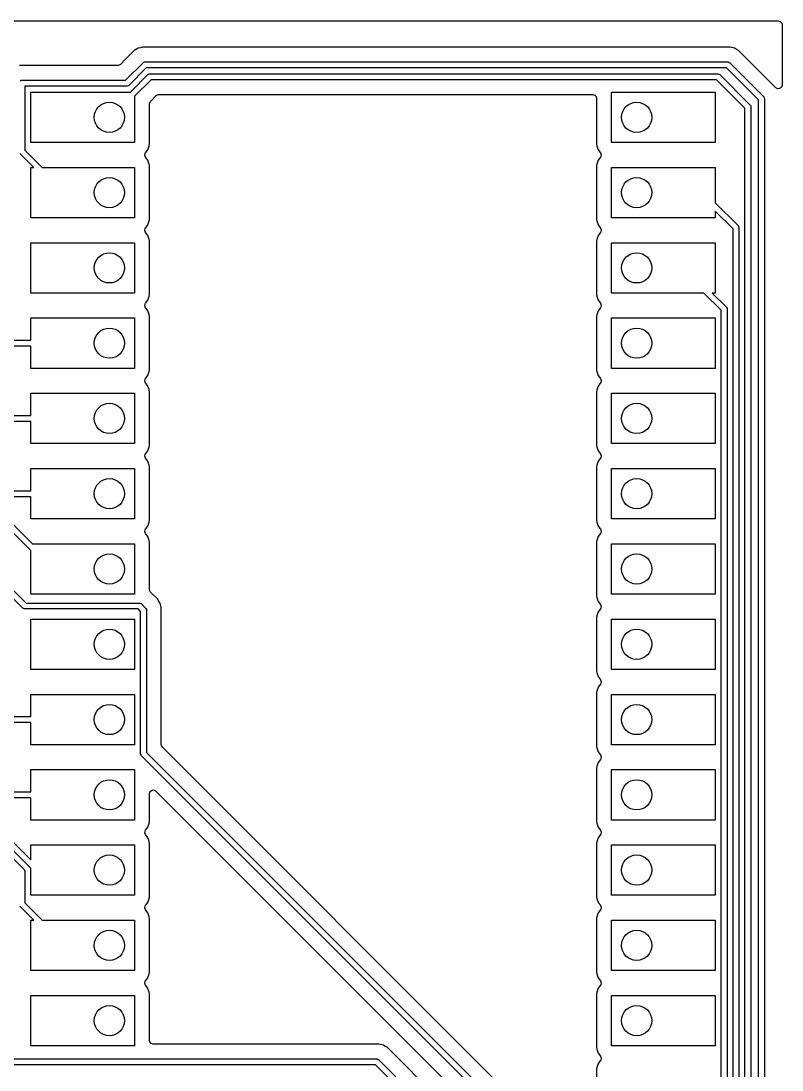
# Model space of a CAD drawing. Extents: x 98 to 223, y -135 to -41.
# Drawn here: x 197.52 to 223.18, y -83.84 to -48.44 of the extents above; entities that cross this region are included whole.
import ezdxf

# ---------------------------------------------------------------- set-up
doc = ezdxf.new("R2010")
doc.units = 0
doc.layers.add('BLACK', color=7, linetype='CONTINUOUS')

msp = doc.modelspace()

# ---------------------------------------------------------------- linework, layer by layer
at = {"layer": 'BLACK', "linetype": 'CONTINUOUS'}
for p, q in [((192.656608, -48.443), (223.058185, -48.443)), ((223.058185, -48.443), (223.125224, -48.462685)), ((223.125224, -48.462685), (223.170979, -48.515489)), ((223.170979, -48.515489), (223.182185, -48.567008)), ((223.182185, -48.567008), (223.182059, -50.607532)), ((201.225042, -49.555036), (201.03545, -49.744629)), ((201.225044, -49.555034), (201.225042, -49.555036)), ((201.25698, -49.523098), (201.225044, -49.555034)), ((201.336846, -49.443231), (201.25698, -49.523098)), ((201.336854, -49.443225), (201.336846, -49.443231)), ((201.473773, -49.364176), (201.336854, -49.443225)), ((201.473778, -49.364173), (201.473773, -49.364176)), ((201.548315, -49.344201), (201.473778, -49.364173)), ((201.585583, -49.334215), (201.548315, -49.344201)), ((201.626504, -49.32325), (201.585583, -49.334214)), ((201.585583, -49.334214), (201.585583, -49.334215)), ((221.263018, -49.32325), (201.626504, -49.32325)), ((221.263034, -49.323249), (221.263018, -49.32325)), ((221.27063, -49.323249), (221.263034, -49.323249)), ((221.428744, -49.323249), (221.27063, -49.323249)), ((221.581472, -49.364173), (221.428744, -49.323249)), ((221.631587, -49.393108), (221.581472, -49.364173)), ((221.631591, -49.393109), (221.631587, -49.393108)), ((221.631591, -49.39311), (221.631591, -49.393109)), ((221.718403, -49.44323), (221.631591, -49.39311)), ((221.718404, -49.443231), (221.718403, -49.44323)), ((221.837275, -49.562102), (221.718404, -49.443231)), ((200.873148, -49.906931), (200.811825, -49.940416)), ((201.03545, -49.744629), (200.873148, -49.906931)), ((201.044142, -50.44375), (201.634853, -49.85304)), ((201.634853, -49.85304), (201.650006, -49.840603)), ((201.650006, -49.840603), (201.660564, -49.836229)), ((201.660564, -49.836229), (201.686055, -49.825671)), ((201.686055, -49.825671), (201.705564, -49.82375)), ((201.705564, -49.82375), (221.349687, -49.82375)), ((221.349687, -49.82375), (221.369196, -49.825671)), ((221.369196, -49.825671), (221.405244, -49.840603)), ((221.405244, -49.840603), (221.420398, -49.853039)), ((221.420398, -49.853039), (222.558835, -50.991477)), ((221.837277, -49.562105), (221.837275, -49.562102)), ((222.852499, -50.577327), (221.837277, -49.562105)), ((200.785467, -49.94325), (197.472193, -49.94325)), ((200.811825, -49.940416), (200.785467, -49.94325)), ((201.746985, -50.02375), (201.156275, -50.614461)), ((201.209829, -50.84375), (201.80054, -50.253039)), ((221.308265, -50.02375), (201.746985, -50.02375)), ((201.80054, -50.253039), (201.815693, -50.240602)), ((201.815693, -50.240602), (201.851741, -50.225671)), ((201.851741, -50.225671), (201.87125, -50.22375)), ((201.87125, -50.22375), (221.01125, -50.22375)), ((221.01125, -50.22375), (221.030759, -50.225671)), ((221.030759, -50.225671), (221.066807, -50.240603)), ((221.066807, -50.240603), (221.081961, -50.253039)), ((221.081961, -50.253039), (222.101961, -51.273039)), ((222.388125, -51.103609), (221.308265, -50.02375)), ((197.495693, -50.460603), (197.531741, -50.445671)), ((197.531741, -50.445671), (197.55125, -50.44375)), ((197.55125, -50.44375), (201.044142, -50.44375)), ((201.156275, -50.614461), (201.141121, -50.626897)), ((201.912671, -50.42375), (201.35125, -50.985171)), ((220.969828, -50.42375), (201.912671, -50.42375)), ((221.93125, -51.385172), (220.969828, -50.42375)), ((222.85251, -50.577337), (222.852499, -50.577327)), ((222.85684, -50.581667), (222.85251, -50.577337)), ((222.856841, -50.581668), (222.85684, -50.581667)), ((222.968645, -50.693472), (222.856841, -50.581668)), ((223.182059, -50.607532), (223.16237, -50.67457)), ((201.085564, -50.64375), (197.65125, -50.64375)), ((197.65125, -50.64375), (197.65125, -52.802328)), ((197.85125, -52.54375), (197.85125, -50.84375)), ((197.85125, -50.84375), (201.209829, -50.84375)), ((201.105073, -50.641829), (201.085564, -50.64375)), ((201.141121, -50.626897), (201.105073, -50.641829)), ((201.888068, -51.156167), (202.083667, -50.960569)), ((202.083667, -50.960569), (202.14499, -50.927084)), ((202.14499, -50.927084), (202.171348, -50.92425)), ((202.171348, -50.92425), (216.80675, -50.92425)), ((216.80675, -50.92425), (216.873789, -50.943935)), ((216.873789, -50.943935), (216.919544, -50.996739)), ((217.43125, -52.54375), (217.43125, -50.84375)), ((217.43125, -50.84375), (220.93125, -50.84375)), ((220.93125, -50.84375), (220.93125, -52.54375)), ((222.968646, -50.693474), (222.968645, -50.693472)), ((222.970377, -50.695205), (222.968646, -50.693474)), ((222.97685, -50.701232), (222.970377, -50.695205)), ((223.040404, -50.730261), (222.97685, -50.701232)), ((223.109563, -50.720322), (223.040404, -50.730261)), ((223.16237, -50.67457), (223.109563, -50.720322)), ((201.35125, -50.985171), (201.35125, -52.54375)), ((201.851749, -51.243848), (201.871434, -51.176809)), ((201.851749, -51.629363), (201.851749, -51.243848)), ((201.871434, -51.176809), (201.888068, -51.156167)), ((216.919544, -50.996739), (216.93075, -51.04825)), ((216.93075, -51.04825), (216.93075, -51.629366)), ((222.101961, -51.273039), (222.114397, -51.288193)), ((222.114397, -51.288193), (222.129329, -51.324241)), ((222.129329, -51.324241), (222.13125, -51.34375)), ((222.388125, -105.088296), (222.388125, -51.103609)), ((222.558835, -50.991477), (222.571272, -51.00663)), ((222.571272, -51.00663), (222.571272, -51.006631)), ((222.571272, -51.006631), (222.586204, -51.042679)), ((222.586204, -51.042679), (222.588125, -51.062188)), ((222.588125, -51.062188), (222.588125, -105.129718)), ((201.852221, -51.640171), (201.851749, -51.629363)), ((201.856909, -51.693749), (201.852221, -51.640171)), ((216.930278, -51.640173), (216.925591, -51.693747)), ((216.93075, -51.629366), (216.930278, -51.640173)), ((221.93125, -104.391764), (221.93125, -51.385172)), ((222.13125, -51.34375), (222.13125, -104.433186)), ((201.851749, -51.758133), (201.852221, -51.747326)), ((201.85175, -52.591623), (201.851749, -51.758133)), ((201.852221, -51.747326), (201.856909, -51.69375)), ((201.856909, -51.69375), (201.856909, -51.693749)), ((216.925591, -51.693747), (216.925591, -51.693752)), ((216.925591, -51.693752), (216.930278, -51.747326)), ((216.930278, -51.747326), (216.93075, -51.758133)), ((216.93075, -51.758133), (216.93075, -52.59162)), ((201.35125, -52.54375), (197.85125, -52.54375)), ((201.795046, -52.786081), (201.845341, -52.651233)), ((201.845341, -52.651233), (201.85175, -52.591623)), ((216.93075, -52.59162), (216.930751, -52.591626)), ((216.930751, -52.591626), (216.937158, -52.651233)), ((216.937158, -52.651233), (216.987452, -52.786078)), ((220.93125, -52.54375), (217.43125, -52.54375)), ((197.949828, -53.38375), (197.480539, -52.914461)), ((197.65125, -52.802328), (198.232672, -53.38375)), ((201.693254, -52.972598), (201.708105, -52.904325)), ((201.717671, -53.038059), (201.693254, -52.972598)), ((201.708105, -52.904325), (201.717666, -52.889446)), ((201.717666, -52.889446), (201.795046, -52.786081)), ((201.783035, -53.125375), (201.717671, -53.038059)), ((216.987452, -52.786078), (216.987453, -52.78608)), ((216.987453, -52.78608), (216.987454, -52.786081)), ((217.064828, -53.038061), (216.987453, -53.141419)), ((216.987454, -52.786081), (217.063328, -52.887436)), ((217.063328, -52.887436), (217.064828, -52.889439)), ((217.064828, -52.889439), (217.089245, -52.954903)), ((217.074394, -53.023176), (217.064828, -53.038061)), ((217.089245, -52.954903), (217.074394, -53.023176)), ((197.85125, -55.08375), (197.85125, -53.38375)), ((197.85125, -53.38375), (197.949828, -53.38375)), ((198.232672, -53.38375), (201.35125, -53.38375)), ((201.35125, -53.38375), (201.35125, -55.08375)), ((201.795045, -53.141418), (201.783035, -53.125375)), ((201.795047, -53.141421), (201.795045, -53.141418)), ((201.822902, -53.216106), (201.795047, -53.141421)), ((201.845341, -53.276267), (201.822902, -53.216106)), ((201.851747, -53.335866), (201.845341, -53.276267)), ((201.851748, -53.335873), (201.851747, -53.335866)), ((201.851749, -53.335879), (201.851748, -53.335873)), ((201.851749, -54.169363), (201.851749, -53.335879)), ((216.930751, -53.335873), (216.93075, -53.335885)), ((216.93075, -53.335885), (216.93075, -54.169366)), ((216.931749, -53.326584), (216.930751, -53.335873)), ((216.937158, -53.276267), (216.931749, -53.326584)), ((216.987452, -53.141421), (216.937158, -53.276267)), ((216.987453, -53.141419), (216.987452, -53.141421)), ((217.43125, -55.08375), (217.43125, -53.38375)), ((217.43125, -53.38375), (220.93125, -53.38375)), ((220.93125, -53.38375), (220.93125, -54.578578)), ((201.852221, -54.180171), (201.851749, -54.169363)), ((201.851749, -54.298133), (201.852221, -54.287326)), ((201.85175, -55.131623), (201.851749, -54.298133)), ((201.856909, -54.233749), (201.852221, -54.180171)), ((201.852221, -54.287326), (201.856909, -54.23375)), ((201.856909, -54.23375), (201.856909, -54.233749)), ((216.930278, -54.180173), (216.925591, -54.233747)), ((216.925591, -54.233747), (216.925591, -54.233752)), ((216.925591, -54.233752), (216.930278, -54.287326)), ((216.93075, -54.169366), (216.930278, -54.180173)), ((216.930278, -54.287326), (216.93075, -54.298133)), ((216.93075, -54.298133), (216.93075, -55.13162)), ((220.93125, -54.578578), (221.701961, -55.349289)), ((221.53125, -55.461422), (220.93125, -54.861422)), ((220.93125, -54.861422), (220.93125, -55.08375)), ((201.35125, -55.08375), (197.85125, -55.08375)), ((201.795046, -55.326081), (201.845341, -55.191233)), ((201.845341, -55.191233), (201.85175, -55.131623)), ((216.93075, -55.13162), (216.930751, -55.131626)), ((216.930751, -55.131626), (216.937158, -55.191233)), ((216.937158, -55.191233), (216.987452, -55.326078)), ((220.93125, -55.08375), (217.43125, -55.08375)), ((201.693254, -55.512598), (201.708105, -55.444325)), ((201.717671, -55.578059), (201.693254, -55.512598)), ((201.708105, -55.444325), (201.717666, -55.429446)), ((201.717666, -55.429446), (201.795046, -55.326081)), ((216.987452, -55.326078), (216.987453, -55.32608)), ((216.987453, -55.32608), (217.064828, -55.429439)), ((217.064828, -55.429439), (217.089245, -55.494903)), ((217.074394, -55.563176), (217.064828, -55.578061)), ((217.089245, -55.494903), (217.074394, -55.563176)), ((221.53125, -104.226078), (221.53125, -55.461422)), ((221.701961, -55.349289), (221.714397, -55.364443)), ((221.714397, -55.364443), (221.729329, -55.400491)), ((221.729329, -55.400491), (221.73125, -55.42)), ((221.73125, -55.42), (221.73125, -104.2675)), ((197.85125, -57.62375), (197.85125, -55.92375)), ((197.85125, -55.92375), (201.35125, -55.92375)), ((201.35125, -55.92375), (201.35125, -57.62375)), ((201.795045, -55.681418), (201.717671, -55.578059)), ((201.795047, -55.681421), (201.795045, -55.681418)), ((201.843455, -55.811211), (201.795047, -55.681421)), ((201.845341, -55.816267), (201.843455, -55.811211)), ((201.851749, -55.875878), (201.845341, -55.816267)), ((201.85175, -57.671623), (201.851749, -55.875878)), ((216.930751, -55.875873), (216.93075, -55.875885)), ((216.93075, -55.875885), (216.93075, -57.67162)), ((216.937158, -55.816267), (216.930751, -55.875866)), ((216.930751, -55.875866), (216.930751, -55.875873)), ((216.987452, -55.681421), (216.937158, -55.816267)), ((216.987453, -55.681419), (216.987452, -55.681421)), ((217.064828, -55.578061), (216.987453, -55.681419)), ((217.43125, -57.62375), (217.43125, -55.92375)), ((217.43125, -55.92375), (220.93125, -55.92375)), ((220.93125, -55.92375), (220.93125, -57.62375)), ((199.65125, -57.62375), (197.85125, -57.62375)), ((201.35125, -57.62375), (199.65125, -57.62375)), ((201.845341, -57.731233), (201.85175, -57.671623)), ((216.93075, -57.67162), (216.930751, -57.671626)), ((216.930751, -57.671626), (216.937158, -57.731233)), ((220.549828, -57.62375), (217.43125, -57.62375)), ((221.13125, -58.205172), (220.549828, -57.62375)), ((220.93125, -57.62375), (220.832672, -57.62375)), ((220.832672, -57.62375), (221.301961, -58.093039)), ((197.85125, -66.309546), (189.431789, -57.890086)), ((189.6025, -57.777953), (197.908296, -66.08375)), ((201.693254, -58.052598), (201.708105, -57.984325)), ((201.708105, -57.984325), (201.717666, -57.969446)), ((201.717666, -57.969446), (201.795046, -57.866081)), ((201.795046, -57.866081), (201.845341, -57.731233)), ((216.937158, -57.731233), (216.987452, -57.866078)), ((216.987452, -57.866078), (216.987453, -57.86608)), ((216.987453, -57.86608), (217.064828, -57.969439)), ((217.064828, -57.969439), (217.089245, -58.034903)), ((217.089245, -58.034903), (217.074394, -58.103176)), ((201.717671, -58.118059), (201.693254, -58.052598)), ((201.78319, -58.205582), (201.717671, -58.118059)), ((201.795045, -58.221418), (201.78319, -58.205582)), ((201.795047, -58.221421), (201.795045, -58.221418)), ((201.843903, -58.352412), (201.795047, -58.221421)), ((201.845341, -58.356267), (201.843903, -58.352412)), ((201.851747, -58.415866), (201.845341, -58.356267)), ((216.937158, -58.356267), (216.930751, -58.415866)), ((216.987452, -58.221421), (216.937158, -58.356267)), ((216.987453, -58.221419), (216.987452, -58.221421)), ((217.064828, -58.118061), (216.987453, -58.221419)), ((217.074394, -58.103176), (217.064828, -58.118061)), ((221.13125, -101.062328), (221.13125, -58.205172)), ((221.301961, -58.093039), (221.314397, -58.108193)), ((221.314397, -58.108193), (221.329329, -58.144241)), ((221.329329, -58.144241), (221.33125, -58.16375)), ((221.33125, -58.16375), (221.33125, -101.10375)), ((197.85125, -59.21375), (197.85125, -58.46375)), ((197.85125, -58.46375), (201.35125, -58.46375)), ((201.35125, -58.46375), (201.35125, -60.16375)), ((201.851748, -58.415873), (201.851747, -58.415866)), ((201.851749, -58.415879), (201.851748, -58.415873)), ((201.851749, -59.249363), (201.851749, -58.415879)), ((216.930751, -58.415873), (216.93075, -58.415885)), ((216.93075, -58.415885), (216.93075, -59.249366)), ((216.930751, -58.415866), (216.930751, -58.415873)), ((217.43125, -60.16375), (217.43125, -58.46375)), ((217.43125, -58.46375), (220.93125, -58.46375)), ((220.93125, -58.46375), (220.93125, -60.16375)), ((197.85125, -59.41375), (192.753186, -59.41375)), ((192.794608, -59.21375), (197.85125, -59.21375)), ((197.85125, -60.16375), (197.85125, -59.41375)), ((201.852221, -59.260171), (201.851749, -59.249363)), ((201.851749, -59.378133), (201.852221, -59.367326)), ((201.85175, -60.211623), (201.851749, -59.378133)), ((201.856909, -59.31375), (201.852221, -59.260171)), ((201.852221, -59.367326), (201.854373, -59.342738)), ((201.854373, -59.342738), (201.856909, -59.31375)), ((216.930278, -59.260173), (216.925591, -59.313747)), ((216.925591, -59.313747), (216.925591, -59.313752)), ((216.925591, -59.313752), (216.930278, -59.367326)), ((216.93075, -59.249366), (216.930278, -59.260173)), ((216.930278, -59.367326), (216.93075, -59.378133)), ((216.93075, -59.378133), (216.93075, -60.21162)), ((201.35125, -60.16375), (197.85125, -60.16375)), ((220.93125, -60.16375), (217.43125, -60.16375)), ((201.693254, -60.592598), (201.708105, -60.524325)), ((201.708105, -60.524325), (201.717666, -60.509446)), ((201.717666, -60.509446), (201.795046, -60.406081)), ((201.795046, -60.406081), (201.845341, -60.271233)), ((201.845341, -60.271233), (201.85175, -60.211623)), ((216.93075, -60.21162), (216.930751, -60.211626)), ((216.930751, -60.211626), (216.937158, -60.271233)), ((216.937158, -60.271233), (216.987452, -60.406078)), ((216.987452, -60.406078), (216.987453, -60.40608)), ((216.987453, -60.40608), (217.064828, -60.509439)), ((217.064828, -60.509439), (217.089245, -60.574903)), ((201.717671, -60.658059), (201.693254, -60.592598)), ((201.795045, -60.761418), (201.717671, -60.658059)), ((201.795047, -60.761421), (201.795045, -60.761418)), ((201.838255, -60.877269), (201.795047, -60.761421)), ((201.845341, -60.896267), (201.838255, -60.877269)), ((216.987452, -60.761421), (216.937158, -60.896267)), ((216.987453, -60.761419), (216.987452, -60.761421)), ((217.064828, -60.658061), (216.987453, -60.761419)), ((217.074394, -60.643176), (217.064828, -60.658061)), ((217.089245, -60.574903), (217.074394, -60.643176)), ((197.85125, -61.75375), (197.85125, -61.00375)), ((197.85125, -61.00375), (201.35125, -61.00375)), ((201.35125, -61.00375), (201.35125, -62.70375)), ((201.851747, -60.955866), (201.845341, -60.896267)), ((201.851748, -60.955873), (201.851747, -60.955866)), ((201.851749, -60.955879), (201.851748, -60.955873)), ((201.851749, -61.789363), (201.851749, -60.955879)), ((216.930751, -60.955873), (216.93075, -60.955885)), ((216.93075, -60.955885), (216.93075, -61.789366)), ((216.937158, -60.896267), (216.930751, -60.955866)), ((216.930751, -60.955866), (216.930751, -60.955873)), ((217.43125, -62.70375), (217.43125, -61.00375)), ((217.43125, -61.00375), (220.93125, -61.00375)), ((220.93125, -61.00375), (220.93125, -62.70375)), ((194.768922, -61.75375), (197.85125, -61.75375)), ((201.852221, -61.800171), (201.851749, -61.789363)), ((201.851749, -61.918133), (201.852221, -61.907326)), ((201.85175, -62.751623), (201.851749, -61.918133)), ((201.856909, -61.85375), (201.852221, -61.800171)), ((201.852221, -61.907326), (201.854959, -61.876041)), ((201.854959, -61.876041), (201.856909, -61.85375)), ((216.930278, -61.800173), (216.925591, -61.853747)), ((216.925591, -61.853747), (216.925591, -61.853752)), ((216.925591, -61.853752), (216.930278, -61.907326)), ((216.93075, -61.789366), (216.930278, -61.800173)), ((216.930278, -61.907326), (216.93075, -61.918133)), ((216.93075, -61.918133), (216.93075, -62.75162)), ((197.85125, -61.95375), (194.7275, -61.95375)), ((197.85125, -62.70375), (197.85125, -61.95375)), ((197.579914, -68.253835), (191.973578, -62.6475)), ((192.085711, -62.476789), (197.692046, -68.083125)), ((201.35125, -62.70375), (197.85125, -62.70375)), ((201.717666, -63.049446), (201.795046, -62.946081)), ((201.795046, -62.946081), (201.845341, -62.811233)), ((201.845341, -62.811233), (201.85175, -62.751623)), ((216.93075, -62.75162), (216.930751, -62.751626)), ((216.930751, -62.751626), (216.937158, -62.811233)), ((216.937158, -62.811233), (216.987452, -62.946078)), ((216.987452, -62.946078), (216.987453, -62.94608)), ((216.987453, -62.94608), (217.064828, -63.049439)), ((220.93125, -62.70375), (217.43125, -62.70375)), ((201.693254, -63.132598), (201.708105, -63.064325)), ((201.717671, -63.198059), (201.693254, -63.132598)), ((201.708105, -63.064325), (201.717666, -63.049446)), ((201.795046, -63.301419), (201.717671, -63.198059)), ((201.845341, -63.436267), (201.795046, -63.301419)), ((216.987452, -63.301421), (216.937158, -63.436267)), ((216.987453, -63.301419), (216.987452, -63.301421)), ((217.064828, -63.198061), (216.987453, -63.301419)), ((217.064828, -63.049439), (217.089245, -63.114903)), ((217.074394, -63.183176), (217.064828, -63.198061)), ((217.089245, -63.114903), (217.074394, -63.183176)), ((197.85125, -64.29375), (197.85125, -63.54375)), ((197.85125, -63.54375), (201.35125, -63.54375)), ((201.35125, -63.54375), (201.35125, -65.24375)), ((201.851747, -63.495866), (201.845341, -63.436267)), ((201.851748, -63.495873), (201.851747, -63.495866)), ((201.851749, -63.495879), (201.851748, -63.495873)), ((201.851749, -64.329363), (201.851749, -63.495879)), ((216.930751, -63.495873), (216.93075, -63.495885)), ((216.93075, -63.495885), (216.93075, -64.329366)), ((216.937158, -63.436267), (216.930751, -63.495866)), ((216.930751, -63.495866), (216.930751, -63.495873)), ((217.43125, -65.24375), (217.43125, -63.54375)), ((217.43125, -63.54375), (220.93125, -63.54375)), ((220.93125, -63.54375), (220.93125, -65.24375)), ((196.683982, -64.29375), (197.85125, -64.29375)), ((201.852221, -64.340171), (201.851749, -64.329363)), ((201.856909, -64.393749), (201.852221, -64.340171)), ((201.852221, -64.447326), (201.856909, -64.39375)), ((201.856909, -64.39375), (201.856909, -64.393749)), ((216.930278, -64.340173), (216.925591, -64.393747)), ((216.925591, -64.393747), (216.925591, -64.393752)), ((216.925591, -64.393752), (216.930278, -64.447326)), ((216.93075, -64.329366), (216.930278, -64.340173)), ((197.85125, -64.49375), (196.642561, -64.49375)), ((197.85125, -65.24375), (197.85125, -64.49375)), ((201.851749, -64.458133), (201.852221, -64.447326)), ((201.85175, -65.291623), (201.851749, -64.458133)), ((216.930278, -64.447326), (216.93075, -64.458133)), ((216.93075, -64.458133), (216.93075, -65.29162)), ((186.58196, -65.473038), (197.85125, -76.742328)), ((201.35125, -65.24375), (197.85125, -65.24375)), ((201.795046, -65.486081), (201.845341, -65.351233)), ((201.845341, -65.351233), (201.85175, -65.291623)), ((216.93075, -65.29162), (216.930751, -65.291626)), ((216.930751, -65.291626), (216.937158, -65.351233)), ((216.937158, -65.351233), (216.987452, -65.486078)), ((220.93125, -65.24375), (217.43125, -65.24375)), ((197.85125, -77.025172), (186.469827, -65.643749)), ((201.693254, -65.672598), (201.708105, -65.604325)), ((201.717671, -65.738059), (201.693254, -65.672598)), ((201.708105, -65.604325), (201.717666, -65.589446)), ((201.717666, -65.589446), (201.795046, -65.486081)), ((201.795045, -65.841418), (201.717671, -65.738059)), ((216.987452, -65.486078), (216.987453, -65.48608)), ((216.987453, -65.48608), (217.064828, -65.589439)), ((217.064828, -65.738061), (216.987453, -65.841419)), ((217.064828, -65.589439), (217.089245, -65.654903)), ((217.074394, -65.723176), (217.064828, -65.738061)), ((217.089245, -65.654903), (217.074394, -65.723176)), ((186.416274, -65.873038), (197.621961, -77.078726)), ((197.908296, -66.08375), (201.35125, -66.08375)), ((201.35125, -66.08375), (201.35125, -67.78375)), ((201.795047, -65.841421), (201.795045, -65.841418)), ((201.84517, -65.975809), (201.795047, -65.841421)), ((201.845341, -65.976267), (201.84517, -65.975809)), ((201.851747, -66.035866), (201.845341, -65.976267)), ((201.851748, -66.035873), (201.851747, -66.035866)), ((201.851749, -66.035879), (201.851748, -66.035873)), ((201.851749, -66.869363), (201.851749, -66.035879)), ((216.930751, -66.035873), (216.93075, -66.035885)), ((216.93075, -66.035885), (216.93075, -66.869366)), ((216.931878, -66.025386), (216.930751, -66.035873)), ((216.937158, -65.976267), (216.931878, -66.025386)), ((216.987452, -65.841421), (216.937158, -65.976267)), ((216.987453, -65.841419), (216.987452, -65.841421)), ((217.43125, -67.78375), (217.43125, -66.08375)), ((217.43125, -66.08375), (220.93125, -66.08375)), ((220.93125, -66.08375), (220.93125, -67.78375)), ((197.85125, -67.78375), (197.85125, -66.309546)), ((201.852221, -66.880171), (201.851749, -66.869363)), ((201.856909, -66.933749), (201.852221, -66.880171)), ((216.930278, -66.880173), (216.925591, -66.933747)), ((216.93075, -66.869366), (216.930278, -66.880173)), ((201.851749, -66.998135), (201.852221, -66.987326)), ((201.851749, -67.623651), (201.851749, -66.998135)), ((201.852221, -66.987326), (201.856909, -66.93375)), ((201.856909, -66.93375), (201.856909, -66.933749)), ((216.925591, -66.933747), (216.925591, -66.933752)), ((216.925591, -66.933752), (216.930278, -66.987326)), ((216.930278, -66.987326), (216.93075, -66.998133)), ((216.93075, -66.998133), (216.93075, -67.83162)), ((201.35125, -67.78375), (197.85125, -67.78375)), ((201.854583, -67.650009), (201.851749, -67.623651)), ((201.888068, -67.711332), (201.854583, -67.650009)), ((202.131768, -67.955032), (201.888068, -67.711332)), ((202.131774, -67.95504), (202.131768, -67.955032)), ((202.173743, -68.027734), (202.131774, -67.95504)), ((216.93075, -67.83162), (216.930751, -67.831626)), ((216.930751, -67.831626), (216.937158, -67.891233)), ((216.937158, -67.891233), (216.987452, -68.026078)), ((220.93125, -67.78375), (217.43125, -67.78375)), ((197.595067, -68.266272), (197.579914, -68.253835)), ((197.605625, -68.270645), (197.595067, -68.266272)), ((197.631116, -68.281204), (197.605625, -68.270645)), ((197.650625, -68.283125), (197.631116, -68.281204)), ((201.469203, -68.283125), (197.650625, -68.283125)), ((197.692046, -68.083125), (201.510625, -68.083125)), ((201.55125, -68.365172), (201.469203, -68.283125)), ((201.510625, -68.083125), (201.530134, -68.085046)), ((201.530134, -68.085046), (201.566182, -68.099978)), ((201.566182, -68.099978), (201.581336, -68.112414)), ((201.581336, -68.112414), (201.721961, -68.253039)), ((201.721961, -68.253039), (201.734397, -68.268193)), ((201.734397, -68.268193), (201.749329, -68.304241)), ((201.749329, -68.304241), (201.75125, -68.32375)), ((202.210827, -68.091966), (202.173743, -68.027734)), ((202.248366, -68.232061), (202.210827, -68.091966)), ((202.251751, -68.244694), (202.248366, -68.232061)), ((202.251751, -68.412797), (202.251751, -68.244694)), ((216.987452, -68.026078), (216.987453, -68.02608)), ((216.987453, -68.02608), (217.064828, -68.129439)), ((217.064828, -68.278061), (216.987453, -68.381419)), ((217.064828, -68.129439), (217.089245, -68.194903)), ((217.074394, -68.263176), (217.064828, -68.278061)), ((217.089245, -68.194903), (217.074394, -68.263176)), ((197.85125, -70.32375), (197.85125, -68.62375)), ((197.85125, -68.62375), (201.35125, -68.62375)), ((201.35125, -68.62375), (201.35125, -70.32375)), ((201.55125, -73.16375), (201.55125, -68.365172)), ((201.75125, -68.32375), (201.75125, -73.122328)), ((202.25175, -68.41281), (202.251751, -68.412797)), ((202.25175, -72.863652), (202.25175, -68.41281)), ((216.930751, -68.575866), (216.93075, -68.575885)), ((216.93075, -68.575885), (216.93075, -70.37162)), ((216.937158, -68.516267), (216.930751, -68.575866)), ((216.987452, -68.381421), (216.937158, -68.516267)), ((216.987453, -68.381419), (216.987452, -68.381421)), ((217.43125, -70.32375), (217.43125, -68.62375)), ((217.43125, -68.62375), (220.93125, -68.62375)), ((220.93125, -68.62375), (220.93125, -70.32375)), ((199.65125, -70.32375), (197.85125, -70.32375)), ((201.35125, -70.32375), (199.65125, -70.32375)), ((216.93075, -70.37162), (216.930751, -70.371626)), ((216.930751, -70.371626), (216.937158, -70.431233)), ((216.937158, -70.431233), (216.987452, -70.566078)), ((220.93125, -70.32375), (217.43125, -70.32375)), ((216.987452, -70.566078), (216.987453, -70.56608)), ((216.987453, -70.56608), (217.064828, -70.669439)), ((217.064828, -70.669439), (217.089245, -70.734903)), ((217.089245, -70.734903), (217.074394, -70.803176)), ((216.930751, -71.115866), (216.93075, -71.115885)), ((216.93075, -71.115885), (216.93075, -71.949366)), ((216.937158, -71.056267), (216.930751, -71.115866)), ((216.987452, -70.921421), (216.937158, -71.056267)), ((216.987453, -70.921419), (216.987452, -70.921421)), ((217.064828, -70.818061), (216.987453, -70.921419)), ((217.074394, -70.803176), (217.064828, -70.818061)), ((197.85125, -71.91375), (197.85125, -71.16375)), ((197.85125, -71.16375), (201.35125, -71.16375)), ((201.35125, -71.16375), (201.35125, -72.86375)), ((217.43125, -72.86375), (217.43125, -71.16375)), ((217.43125, -71.16375), (220.93125, -71.16375)), ((220.93125, -71.16375), (220.93125, -72.86375)), ((197.85125, -72.11375), (194.171875, -72.11375)), ((194.213297, -71.91375), (197.85125, -71.91375)), ((197.85125, -72.86375), (197.85125, -72.11375)), ((216.930278, -71.960173), (216.925591, -72.013747)), ((216.925591, -72.013747), (216.925591, -72.013752)), ((216.925591, -72.013752), (216.930278, -72.067326)), ((216.93075, -71.949366), (216.930278, -71.960173)), ((216.930278, -72.067326), (216.93075, -72.078133)), ((216.93075, -72.078133), (216.93075, -72.91162)), ((201.35125, -72.86375), (197.85125, -72.86375)), ((202.254584, -72.89001), (202.25175, -72.863652)), ((202.288069, -72.951333), (202.254584, -72.89001)), ((216.93075, -72.91162), (216.930751, -72.911626)), ((216.930751, -72.911626), (216.937158, -72.971233)), ((220.93125, -72.86375), (217.43125, -72.86375)), ((201.553171, -73.183259), (201.55125, -73.16375)), ((201.568103, -73.219307), (201.553171, -73.183259)), ((201.580539, -73.234461), (201.568103, -73.219307)), ((217.43125, -89.085171), (201.580539, -73.234461)), ((201.75125, -73.122328), (217.572671, -88.94375)), ((216.716817, -87.380081), (202.288069, -72.951333)), ((216.937158, -72.971233), (216.987452, -73.106078)), ((216.987452, -73.106078), (216.987453, -73.10608)), ((216.987453, -73.10608), (217.064828, -73.209439)), ((217.064828, -73.209439), (217.089245, -73.274903)), ((216.937158, -73.596267), (216.930751, -73.655866)), ((216.987452, -73.461421), (216.937158, -73.596267)), ((216.987453, -73.461419), (216.987452, -73.461421)), ((217.064828, -73.358061), (216.987453, -73.461419)), ((217.074394, -73.343176), (217.064828, -73.358061)), ((217.089245, -73.274903), (217.074394, -73.343176)), ((197.85125, -74.45375), (197.85125, -73.70375)), ((197.85125, -73.70375), (201.35125, -73.70375)), ((201.35125, -73.70375), (201.35125, -75.40375)), ((216.930751, -73.655866), (216.93075, -73.655885)), ((216.93075, -73.655885), (216.93075, -74.489366)), ((217.43125, -75.40375), (217.43125, -73.70375)), ((217.43125, -73.70375), (220.93125, -73.70375)), ((220.93125, -73.70375), (220.93125, -75.40375)), ((197.85125, -74.65375), (196.086936, -74.65375)), ((196.128358, -74.45375), (197.85125, -74.45375)), ((197.85125, -75.40375), (197.85125, -74.65375)), ((201.851749, -74.618133), (201.852221, -74.607326)), ((201.85175, -75.451623), (201.851749, -74.618133)), ((201.852221, -74.607326), (201.856909, -74.55375)), ((201.854472, -74.525904), (201.868237, -74.457407)), ((201.856909, -74.55375), (201.854472, -74.525904)), ((201.868237, -74.457407), (201.916851, -74.407223)), ((201.916851, -74.407223), (201.984879, -74.391288)), ((201.984879, -74.391288), (202.050723, -74.414661)), ((202.050723, -74.414661), (202.06568, -74.427415)), ((202.06568, -74.427415), (216.894432, -89.256168)), ((216.930278, -74.500173), (216.925591, -74.553747)), ((216.925591, -74.553747), (216.925591, -74.553752)), ((216.925591, -74.553752), (216.930278, -74.607326)), ((216.93075, -74.489366), (216.930278, -74.500173)), ((216.930278, -74.607326), (216.93075, -74.618133)), ((216.93075, -74.618133), (216.93075, -75.45162)), ((201.35125, -75.40375), (197.85125, -75.40375)), ((201.717666, -75.749446), (201.795046, -75.646081)), ((201.795046, -75.646081), (201.845341, -75.511233)), ((201.845341, -75.511233), (201.85175, -75.451623)), ((216.93075, -75.45162), (216.930751, -75.451626)), ((216.930751, -75.451626), (216.937158, -75.511233)), ((216.937158, -75.511233), (216.987452, -75.646078)), ((216.987452, -75.646078), (216.987453, -75.64608)), ((216.987453, -75.64608), (217.064828, -75.749439)), ((220.93125, -75.40375), (217.43125, -75.40375)), ((201.693254, -75.832598), (201.708105, -75.764325)), ((201.717671, -75.898059), (201.693254, -75.832598)), ((201.708105, -75.764325), (201.717666, -75.749446)), ((201.795045, -76.001418), (201.717671, -75.898059)), ((201.795047, -76.001421), (201.795045, -76.001418)), ((201.826391, -76.08546), (201.795047, -76.001421)), ((201.845341, -76.136267), (201.826391, -76.08546)), ((216.987452, -76.001421), (216.937158, -76.136267)), ((216.987453, -76.001419), (216.987452, -76.001421)), ((217.064828, -75.898061), (216.987453, -76.001419)), ((217.064828, -75.749439), (217.089245, -75.814903)), ((217.074394, -75.883176), (217.064828, -75.898061)), ((217.089245, -75.814903), (217.074394, -75.883176)), ((197.85125, -76.742328), (197.85125, -76.24375)), ((197.85125, -76.24375), (201.35125, -76.24375)), ((201.35125, -76.24375), (201.35125, -77.94375)), ((201.851747, -76.195866), (201.845341, -76.136267)), ((201.851748, -76.195873), (201.851747, -76.195866)), ((201.851749, -76.195879), (201.851748, -76.195873)), ((201.851749, -77.029363), (201.851749, -76.195879)), ((216.930751, -76.195873), (216.93075, -76.195885)), ((216.93075, -76.195885), (216.93075, -77.029366)), ((216.937158, -76.136267), (216.930751, -76.195866)), ((216.930751, -76.195866), (216.930751, -76.195873)), ((217.43125, -77.94375), (217.43125, -76.24375)), ((217.43125, -76.24375), (220.93125, -76.24375)), ((220.93125, -76.24375), (220.93125, -77.94375)), ((197.621961, -77.078726), (197.634398, -77.093879)), ((197.634398, -77.093879), (197.649329, -77.129927)), ((197.649329, -77.129927), (197.65125, -77.149436)), ((197.65125, -77.149436), (197.65125, -78.202328)), ((197.85125, -77.94375), (197.85125, -77.025172)), ((201.852221, -77.040171), (201.851749, -77.029363)), ((201.851749, -77.158133), (201.852221, -77.147326)), ((201.85175, -77.991623), (201.851749, -77.158133)), ((201.856909, -77.093749), (201.852221, -77.040171)), ((201.852221, -77.147326), (201.856909, -77.09375)), ((201.856909, -77.09375), (201.856909, -77.093749)), ((216.930278, -77.040173), (216.925591, -77.093747)), ((216.925591, -77.093747), (216.925591, -77.093752)), ((216.925591, -77.093752), (216.930278, -77.147326)), ((216.93075, -77.029366), (216.930278, -77.040173)), ((216.930278, -77.147326), (216.93075, -77.158133)), ((216.93075, -77.158133), (216.93075, -77.99162)), ((197.65125, -78.202328), (198.232672, -78.78375)), ((201.35125, -77.94375), (197.85125, -77.94375)), ((201.717666, -78.289446), (201.795046, -78.186081)), ((201.795046, -78.186081), (201.845341, -78.051233)), ((201.845341, -78.051233), (201.85175, -77.991623)), ((216.93075, -77.99162), (216.930751, -77.991626)), ((216.930751, -77.991626), (216.937158, -78.051233)), ((216.937158, -78.051233), (216.987452, -78.186078)), ((216.987452, -78.186078), (216.987453, -78.18608)), ((216.987453, -78.18608), (217.01838, -78.227393)), ((220.93125, -77.94375), (217.43125, -77.94375)), ((197.949828, -78.78375), (197.480539, -78.314461)), ((201.693254, -78.372598), (201.708105, -78.304325)), ((201.717671, -78.438059), (201.693254, -78.372598)), ((201.708105, -78.304325), (201.717666, -78.289446)), ((201.794167, -78.540245), (201.717671, -78.438059)), ((201.795045, -78.541418), (201.794167, -78.540245)), ((201.795047, -78.541421), (201.795045, -78.541418)), ((201.843007, -78.67001), (201.795047, -78.541421)), ((216.987452, -78.541421), (216.937158, -78.676267)), ((216.987453, -78.541419), (216.987452, -78.541421)), ((217.064828, -78.438061), (216.987453, -78.541419)), ((217.01838, -78.227393), (217.056589, -78.278434)), ((217.056589, -78.278434), (217.064828, -78.289439)), ((217.064828, -78.289439), (217.089245, -78.354903)), ((217.074394, -78.423176), (217.064828, -78.438061)), ((217.089245, -78.354903), (217.074394, -78.423176)), ((197.85125, -80.48375), (197.85125, -78.78375)), ((197.85125, -78.78375), (197.949828, -78.78375)), ((198.232672, -78.78375), (201.35125, -78.78375)), ((201.35125, -78.78375), (201.35125, -80.48375)), ((201.845341, -78.676267), (201.843007, -78.67001)), ((201.851747, -78.735866), (201.845341, -78.676267)), ((201.851748, -78.735873), (201.851747, -78.735866)), ((201.851749, -78.735879), (201.851748, -78.735873)), ((201.851749, -79.569363), (201.851749, -78.735879)), ((216.930751, -78.735873), (216.93075, -78.735885)), ((216.93075, -78.735885), (216.93075, -79.569366)), ((216.931436, -78.729493), (216.930751, -78.735873)), ((216.937158, -78.676267), (216.931436, -78.729493)), ((217.43125, -80.48375), (217.43125, -78.78375)), ((217.43125, -78.78375), (220.93125, -78.78375)), ((220.93125, -78.78375), (220.93125, -80.48375)), ((201.852221, -79.580171), (201.851749, -79.569363)), ((201.856909, -79.633749), (201.852221, -79.580171)), ((201.852221, -79.687326), (201.856909, -79.63375)), ((201.856909, -79.63375), (201.856909, -79.633749)), ((216.930278, -79.580173), (216.925591, -79.633747)), ((216.925591, -79.633747), (216.925591, -79.633752)), ((216.925591, -79.633752), (216.930278, -79.687326)), ((216.93075, -79.569366), (216.930278, -79.580173)), ((201.851749, -79.698133), (201.852221, -79.687326)), ((201.85175, -80.531623), (201.851749, -79.698133)), ((216.930278, -79.687326), (216.93075, -79.698133)), ((216.93075, -79.698133), (216.93075, -80.53162)), ((201.35125, -80.48375), (197.85125, -80.48375)), ((201.795046, -80.726081), (201.845341, -80.591233)), ((201.845341, -80.591233), (201.85175, -80.531623)), ((216.93075, -80.53162), (216.930751, -80.531626)), ((216.930751, -80.531626), (216.937158, -80.591233)), ((216.937158, -80.591233), (216.987452, -80.726078)), ((220.93125, -80.48375), (217.43125, -80.48375)), ((201.693254, -80.912598), (201.708105, -80.844325)), ((201.717671, -80.978059), (201.693254, -80.912598)), ((201.708105, -80.844325), (201.717666, -80.829446)), ((201.717666, -80.829446), (201.795046, -80.726081)), ((201.794056, -81.080097), (201.717671, -80.978059)), ((216.987452, -80.726078), (216.987453, -80.72608)), ((216.987453, -80.72608), (217.064828, -80.829439)), ((217.064828, -80.978061), (216.987453, -81.081419)), ((217.064828, -80.829439), (217.089245, -80.894903)), ((217.074394, -80.963176), (217.064828, -80.978061)), ((217.089245, -80.894903), (217.074394, -80.963176)), ((197.85125, -83.02375), (197.85125, -81.32375)), ((197.85125, -81.32375), (201.35125, -81.32375)), ((201.35125, -81.32375), (201.35125, -83.02375)), ((201.795045, -81.081418), (201.794056, -81.080097)), ((201.795047, -81.081421), (201.795045, -81.081418)), ((201.809903, -81.121254), (201.795047, -81.081421)), ((201.845341, -81.216267), (201.809903, -81.121254)), ((201.851747, -81.275866), (201.845341, -81.216267)), ((201.851748, -81.275873), (201.851747, -81.275866)), ((201.851749, -81.275879), (201.851748, -81.275873)), ((201.85175, -82.83925), (201.851749, -81.275879)), ((216.930751, -81.275873), (216.93075, -81.275885)), ((216.93075, -81.275885), (216.93075, -83.07162)), ((216.937158, -81.216267), (216.930751, -81.275866)), ((216.930751, -81.275866), (216.930751, -81.275873)), ((216.987452, -81.081421), (216.937158, -81.216267)), ((216.987453, -81.081419), (216.987452, -81.081421)), ((217.43125, -83.02375), (217.43125, -81.32375)), ((217.43125, -81.32375), (220.93125, -81.32375)), ((220.93125, -81.32375), (220.93125, -83.02375)), ((199.65125, -83.02375), (197.85125, -83.02375)), ((201.35125, -83.02375), (199.65125, -83.02375)), ((201.862956, -82.890761), (201.85175, -82.83925)), ((201.908711, -82.943565), (201.862956, -82.890761)), ((201.97575, -82.96325), (201.908711, -82.943565)), ((209.424581, -82.96325), (201.97575, -82.96325)), ((209.424597, -82.963249), (209.424581, -82.96325)), ((209.432193, -82.963249), (209.424597, -82.963249)), ((209.590307, -82.963249), (209.432193, -82.963249)), ((209.743035, -83.004173), (209.590307, -82.963249)), ((209.79315, -83.033108), (209.743035, -83.004173)), ((209.793154, -83.033109), (209.79315, -83.033108)), ((209.793154, -83.03311), (209.793154, -83.033109)), ((209.879966, -83.08323), (209.793154, -83.03311)), ((209.879967, -83.083231), (209.879966, -83.08323)), ((209.998838, -83.202102), (209.879967, -83.083231)), ((216.93075, -83.07162), (216.930751, -83.071626)), ((216.930751, -83.071626), (216.937158, -83.131233)), ((216.937158, -83.131233), (216.987452, -83.266078)), ((220.93125, -83.02375), (217.43125, -83.02375)), ((182.665171, -83.46375), (209.51125, -83.46375)), ((209.51125, -83.46375), (209.530759, -83.465671)), ((209.530759, -83.465671), (209.566807, -83.480603)), ((209.566807, -83.480603), (209.581961, -83.493039)), ((209.581961, -83.493039), (217.572672, -91.48375)), ((209.99884, -83.202105), (209.998838, -83.202102)), ((216.716817, -89.920082), (209.99884, -83.202105)), ((216.987452, -83.266078), (216.987453, -83.26608)), ((216.987453, -83.26608), (217.064828, -83.369439)), ((217.064828, -83.518061), (216.987453, -83.621419)), ((217.064828, -83.369439), (217.089245, -83.434903)), ((217.074394, -83.503176), (217.064828, -83.518061)), ((217.089245, -83.434903), (217.074394, -83.503176)), ((209.469828, -83.66375), (182.62375, -83.66375)), ((217.43125, -91.625172), (209.469828, -83.66375)), ((216.930751, -83.815866), (216.93075, -83.815885)), ((216.93075, -83.815885), (216.93075, -84.649366)), ((216.937158, -83.756267), (216.930751, -83.815866)), ((216.987452, -83.621421), (216.937158, -83.756267)), ((216.987453, -83.621419), (216.987452, -83.621421))]:
    msp.add_line(p, q, dxfattribs=at)
at = {"layer": 'BLACK'}
for centre in [(200.50125, -51.69375), (218.28125, -51.69375), (200.50125, -54.23375), (218.28125, -54.23375), (200.50125, -56.77375), (218.28125, -56.77375), (200.50125, -59.31375), (218.28125, -59.31375), (200.50125, -61.85375), (218.28125, -61.85375), (200.50125, -64.39375), (218.28125, -64.39375), (200.50125, -66.93375), (218.28125, -66.93375), (200.50125, -69.47375), (218.28125, -69.47375), (200.50125, -72.01375), (218.28125, -72.01375), (200.50125, -74.55375), (218.28125, -74.55375), (200.50125, -77.09375), (218.28125, -77.09375), (200.50125, -79.63375), (218.28125, -79.63375), (200.50125, -82.17375), (218.28125, -82.17375)]:
    msp.add_circle(centre, 0.51, dxfattribs=at)

doc.saveas('drawing.dxf')
